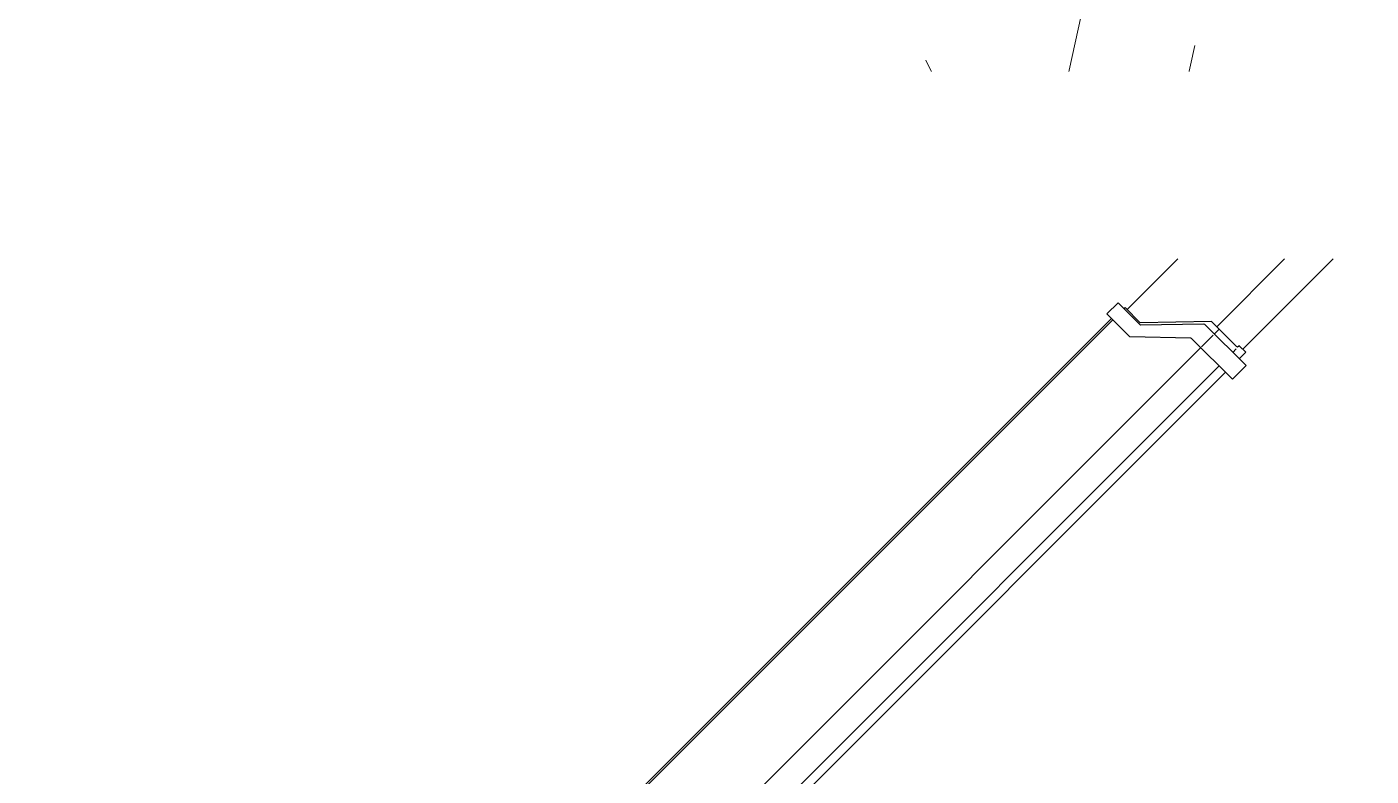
# Model space of a CAD drawing. Header units: millimetres. Extents: x -2078669 to -1085629, y -5987148 to 310365.
# Drawn here: x -1642424 to -1602336, y -1518595 to -1496253 of the extents above; entities that cross this region are included whole.
import ezdxf

# ---------------------------------------------------------------- set-up
doc = ezdxf.new("R2010")
doc.units = ezdxf.units.MM
doc.header["$LTSCALE"] = 500
for name, color, linetype, lineweight in [('D-BGD', 7, 'Continuous', 13), ('D-BYP-STR8', 5, 'Continuous', 25), ('D-BYP-STRB', 5, 'Continuous', 25), ('◆ワイプアウト', 4, 'Continuous', 13)]:
    doc.layers.add(name, color=color, linetype=linetype, lineweight=lineweight)

# ---------------------------------------------------------------- blocks, each defined once
blk = doc.blocks.new('河川平面')
at = {"layer": 'D-BGD', "linetype": 'Continuous'}
for p, q in [((1700072, -2831008, 363157), (1699267, -2834670, 363134)), ((1703370, -2832305, 363153), (1702569, -2835968, 363130)), ((1695355, -2832744, 363378), (1695911, -2833864, 363359)), ((1696468, -2834983, 363340), (1697024, -2836102, 363321)), ((1697580, -2837221, 363302), (1698137, -2838340, 363283)), ((1678291, -2839391), (1680331, -2838896)), ((1698693, -2839459, 363264), (1698826, -2839726, 363260)), ((1678733, -2841212), (1682377, -2840327)), ((1699438, -2840819, 363304), (1700422, -2844436, 363443)), ((1703404, -2842065, 363380), (1704388, -2845681, 363525)), ((1679175, -2843035), (1681216, -2842539)), ((1708354, -2845761, 363488), (1707106, -2845845, 363506)), ((1705859, -2845930, 363523), (1704683, -2846011, 363540)), ((1702107, -2850449, 363646), (1703276, -2854012, 363628)), ((1706188, -2851661, 363635), (1707357, -2855224, 363616))]:
    blk.add_line(p, q, dxfattribs=at)
at = {"layer": 'D-BGD', "linetype": 'Continuous', "extrusion": (-0.95342, -0.253264, 0.163852), "elevation": -841272}
blk.add_lwpolyline([(3186901, 508202), (3188290, 508254), (3190648, 508351)], dxfattribs=at)
at = {"layer": 'D-BGD', "linetype": 'Continuous', "extrusion": (0.646384, 0.208273, 0.734037), "elevation": 775851}
blk.add_lwpolyline([(-3232508, -303232), (-3234276, -303123), (-3236255, -303136)], dxfattribs=at)
at = {"layer": 'D-BGD', "linetype": 'Continuous'}
for points in [[(1699016, -2835889, 363212), (1698890, -2836544, 363300), (1698960, -2837807, 363290), (1699120, -2839612, 363261)], [(1702429, -2837184, 363295), (1702451, -2837553, 363290), (1702583, -2839048, 363260), (1703076, -2840860, 363332)]]:
    blk.add_polyline3d(points, dxfattribs=at)
blk = doc.blocks.new('A$Cbc34e4a9')
at = {"layer": 'D-BYP-STRB'}
for p, q in [((7175.6, 9756.8), (6873.6, 9454.8)), ((7813.4, 9756.8), (7408.1, 9351.6)), ((8101.9, 9756.8), (7563, 9217.9)), ((6819.6, 9494.7), (6753.1, 9428.2)), ((6819.6, 9494.7), (6953.9, 9360.4)), ((6861.9, 9466.5), (6854.9, 9459.4)), ((6861.9, 9466.5), (6952.6, 9375.8)), ((6788.4, 9393), (692.4, 3297)), ((6779.9, 9401.4), (1460.3, 4081.9)), ((6753.1, 9428.2), (6889.4, 9292)), ((7377.6, 9382.2), (6952.6, 9375.8)), ((7377.6, 9382.2), (7524.6, 9235.1)), ((7329.8, 9366), (6953.9, 9360.4)), ((7387.5, 9301.6), (7318.2, 9232.3)), ((7342.1, 9361.1), (7583.2, 9120)), ((7422.8, 9337), (7394.5, 9308.7)), ((7313.2, 9227.4), (1059.1, 2973.2)), ((7253.7, 9282.9), (6889.4, 9292)), ((7260.5, 9280), (7501.9, 9038.7)), ((7542.3, 9238.7), (7538.8, 9235.1)), ((7542.3, 9238.7), (7581.1, 9199.9)), ((7525.2, 9219.9), (7504.3, 9198.9)), ((7581.1, 9199.9), (7542.2, 9161)), ((7422.9, 9117.6), (1344, 3038.7)), ((7460.8, 9079.7), (1412.3, 3031.2)), ((7583.2, 9120), (7501.9, 9038.7))]:
    blk.add_line(p, q, dxfattribs=at)
for centre, radius, start, end in [((7330.1, 9349.1), 17, 45, 90.857), ((7253.4, 9273), 10, 45, 88.582), ((7531.7, 9242.2), 10, 225, 315)]:
    blk.add_arc(centre, radius, start, end, dxfattribs=at)

msp = doc.modelspace()

# ---------------------------------------------------------------- block references
at = {"layer": 'D-BGD'}
msp.add_blockref('河川平面', (-3310965.8, 1335500.2), dxfattribs=at)

# ---------------------------------------------------------------- next in the draw order: wipeouts: each hides what was drawn before it
msp.add_wipeout([(-1650238.2, -1497587.3), (-1438401.3, -1497587.3), (-1437818.5, -1582057.4), (-1649655.4, -1582057.4)]).dxf.layer = '◆ワイプアウト'

# ---------------------------------------------------------------- next in the draw order: block references
at = {"layer": 'D-BYP-STR8', "xscale": 5, "yscale": 5, "zscale": 5}
msp.add_blockref('A$Cbc34e4a9', (-1643981.8, -1551952.3), dxfattribs=at)

doc.saveas('drawing.dxf')
